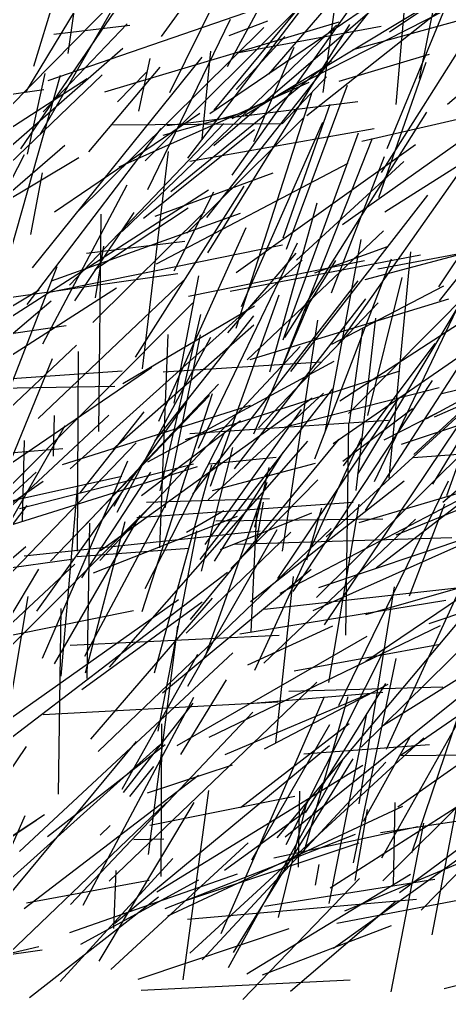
# Model space of a CAD drawing. Header units: metres. Extents: x 0 to 1019, y 0 to 619.
# Drawn here: x 284.2 to 320.4, y 0.2 to 82.6 of the extents above; entities that cross this region are included whole.
import ezdxf

# ---------------------------------------------------------------- set-up
doc = ezdxf.new("R2010")
doc.units = ezdxf.units.M

msp = doc.modelspace()

# ---------------------------------------------------------------- linework, layer by layer
at = {"color": 16}
for p, q in [((301.728, 78.679), (312.419, 98.535)), ((314.79, 10.162), (334.197, 29.49)), ((316.308, 20.703), (330.849, 20.863)), ((284.588, 7.837), (299.274, 19.048))]:
    msp.add_line(p, q, dxfattribs=at)
at = {"color": 223}
for p, q in [((296.875, 76.513), (306.392, 95.739)), ((308.404, 74.576), (326.348, 88.757))]:
    msp.add_line(p, q, dxfattribs=at)
at = {"color": 181}
msp.add_line((309.765, 76.514), (312.505, 96.1), dxfattribs=at)
at = {"color": 115}
for p, q in [((315.934, 75.491), (317.646, 95.068)), ((317.244, 12.505), (323.164, 30.005))]:
    msp.add_line(p, q, dxfattribs=at)
at = {"color": 8}
for p, q in [((300.602, 75.013), (316.876, 94.694)), ((302.11, 69.537), (315.819, 88.937))]:
    msp.add_line(p, q, dxfattribs=at)
at = {"color": 86}
for p, q in [((317.889, 77.679), (321.202, 94.152)), ((314.105, 43.765), (321.612, 59.501))]:
    msp.add_line(p, q, dxfattribs=at)
at = {"color": 67}
for p, q in [((284.723, 76.518), (294.868, 93.241)), ((311.685, 30.824), (311.934, 48.669))]:
    msp.add_line(p, q, dxfattribs=at)
at = {"color": 196}
msp.add_line((283.312, 75.219), (300.822, 92.994), dxfattribs=at)
at = {"color": 235}
for p, q in [((285.948, 72.961), (297.301, 92.727)), ((274.381, 62.187), (289.205, 71.041)), ((290.953, 37.115), (307.834, 55.126)), ((280.61, 36.277), (284.848, 41.743))]:
    msp.add_line(p, q, dxfattribs=at)
at = {"color": 244}
for p, q in [((285.409, 78.714), (289.261, 91.304)), ((298.797, 42.712), (312.738, 60.639))]:
    msp.add_line(p, q, dxfattribs=at)
at = {"color": 61}
msp.add_line((288.293, 79.785), (289.972, 91.37), dxfattribs=at)
at = {"color": 197}
for p, q in [((305.206, 78.058), (316.164, 90.771)), ((282.992, 61.531), (287.651, 77.948)), ((289.763, 27.677), (293.107, 40.39))]:
    msp.add_line(p, q, dxfattribs=at)
at = {"color": 171}
msp.add_line((294.774, 70.748), (314.178, 90.106), dxfattribs=at)
at = {"color": 217}
msp.add_line((296.154, 81.203), (302.812, 90.45), dxfattribs=at)
at = {"color": 60}
for p, q in [((298.38, 70.983), (312.436, 89.413)), ((306.881, 26.134), (319.852, 26.48)), ((302.813, 16.342), (311.971, 23.4)), ((318.955, 5.622), (321.547, 19.12))]:
    msp.add_line(p, q, dxfattribs=at)
at = {"color": 247}
for p, q in [((320.251, 75.527), (336.502, 89.41)), ((305.956, 35.618), (316.163, 50.78))]:
    msp.add_line(p, q, dxfattribs=at)
at = {"color": 105}
for p, q in [((284.319, 71.774), (295.246, 87.769)), ((298.183, 47.303), (316.161, 53.038))]:
    msp.add_line(p, q, dxfattribs=at)
at = {"color": 40}
for p, q in [((314.698, 69.764), (326.088, 87.777)), ((301.996, 36.457), (309.326, 43.91))]:
    msp.add_line(p, q, dxfattribs=at)
at = {"color": 3}
msp.add_line((300.223, 74.723), (317.729, 86.604), dxfattribs=at)
at = {"color": 59}
for p, q in [((303.205, 74.621), (322.464, 86.207)), ((315.345, 44.037), (317.154, 63.085)), ((289.32, 42.825), (294.712, 49.616)), ((279.422, 21.017), (297.581, 33.833))]:
    msp.add_line(p, q, dxfattribs=at)
at = {"color": 227}
for p, q in [((315.363, 81.616), (322.599, 86.45)), ((289.047, 37.46), (298.499, 38.166)), ((292.856, 17.868), (299.225, 29.224)), ((290.995, 14.003), (291.836, 14.806))]:
    msp.add_line(p, q, dxfattribs=at)
at = {"color": 6}
msp.add_line((300.58, 72.052), (316.104, 85.381), dxfattribs=at)
at = {"color": 170}
for p, q in [((315.16, 71.779), (320.586, 84.906)), ((314.384, 61.655), (325.069, 63.683))]:
    msp.add_line(p, q, dxfattribs=at)
at = {"color": 158}
for p, q in [((299.978, 65.994), (313.92, 83.631)), ((295.637, 66.101), (305.553, 69.734))]:
    msp.add_line(p, q, dxfattribs=at)
at = {"color": 1}
for p, q in [((302.106, 74.312), (320.101, 83.47)), ((319.846, 42.026), (339.022, 58.318))]:
    msp.add_line(p, q, dxfattribs=at)
at = {"color": 216}
for p, q in [((286.608, 77.518), (303.253, 83.247)), ((295.007, 45.41), (310.704, 53.881)), ((280.953, 43.601), (295.338, 53.381))]:
    msp.add_line(p, q, dxfattribs=at)
at = {"color": 149}
for p, q in [((291.372, 76.554), (311.128, 82.452)), ((301.871, 81.302), (305.126, 82.519)), ((312.318, 11.684), (315.936, 28.859)), ((296.687, 7.218), (316.482, 16.448))]:
    msp.add_line(p, q, dxfattribs=at)
at = {"color": 135}
for p, q in [((295.02, 68.346), (301.96, 82.666)), ((316.194, 9.194), (334.314, 22.588))]:
    msp.add_line(p, q, dxfattribs=at)
at = {"color": 200}
for p, q in [((312.311, 80.13), (322.307, 82.868)), ((289.838, 62.97), (298.132, 63.99)), ((309.224, 34.008), (321.856, 46.513)), ((314.602, 14.234), (330.605, 16.626))]:
    msp.add_line(p, q, dxfattribs=at)
at = {"color": 205}
for p, q in [((286.198, 74.886), (293.274, 82.273)), ((309.882, 31.705), (322.309, 50.204))]:
    msp.add_line(p, q, dxfattribs=at)
at = {"color": 221}
for p, q in [((287.078, 81.402), (293.479, 82.169)), ((289.688, 29.063), (296.618, 41.99)), ((316.064, 16.402), (334.137, 29.06))]:
    msp.add_line(p, q, dxfattribs=at)
at = {"color": 120}
for p, q in [((288.905, 66.303), (304.789, 81.967)), ((317.375, 45.784), (330.656, 46.788))]:
    msp.add_line(p, q, dxfattribs=at)
at = {"color": 251}
for p, q in [((292.859, 64.811), (310.912, 82.179)), ((275.072, 48.99), (292.377, 60.077)), ((287.491, 17.451), (287.701, 33.07)), ((267.274, 1.708), (286.116, 4.363))]:
    msp.add_line(p, q, dxfattribs=at)
at = {"color": 172}
for p, q in [((300.065, 63), (312.026, 82.236)), ((315.923, 39.268), (334.264, 46.769))]:
    msp.add_line(p, q, dxfattribs=at)
at = {"color": 62}
for p, q in [((302.671, 79.874), (314.673, 82.072)), ((299.834, 38.479), (307.942, 49.835)), ((298.544, 4.075), (318.255, 22.188))]:
    msp.add_line(p, q, dxfattribs=at)
at = {"color": 147}
for p, q in [((302.448, 76.755), (306.556, 81.226)), ((307.044, 53.01), (318.607, 67.864))]:
    msp.add_line(p, q, dxfattribs=at)
at = {"color": 136}
for p, q in [((280.946, 69.796), (292.908, 80.244)), ((281.555, 41.559), (298.793, 58.802)), ((300.446, 43.009), (309.134, 45.307))]:
    msp.add_line(p, q, dxfattribs=at)
at = {"color": 193}
msp.add_line((303.947, 72.372), (307.332, 80.321), dxfattribs=at)
at = {"color": 245}
msp.add_line((285.302, 61.743), (299.587, 79.477), dxfattribs=at)
at = {"color": 78}
for p, q in [((294.242, 74.944), (295.207, 79.367)), ((313.367, 32.565), (324.743, 35.836))]:
    msp.add_line(p, q, dxfattribs=at)
at = {"color": 116}
for p, q in [((296.938, 68.182), (310.466, 79.184)), ((286.15, 55.362), (293.27, 68.729))]:
    msp.add_line(p, q, dxfattribs=at)
at = {"color": 7}
for p, q in [((299.58, 72.611), (300.307, 79.967)), ((304.327, 48.279), (314.41, 58.809)), ((299.537, 36.226), (302.154, 46.624)), ((289.435, 35.658), (295.272, 44.559)), ((298.234, 31.014), (307.058, 39.515)), ((288.492, 8.157), (303.847, 24.36))]:
    msp.add_line(p, q, dxfattribs=at)
at = {"color": 212}
for p, q in [((311.133, 77.468), (318.743, 79.726)), ((284.853, 58.66), (296.138, 73.477)), ((300.19, 45.245), (305.81, 45.826))]:
    msp.add_line(p, q, dxfattribs=at)
at = {"color": 148}
for p, q in [((290.046, 71.515), (296.051, 78.631)), ((295.583, 27.659), (300.387, 45.156))]:
    msp.add_line(p, q, dxfattribs=at)
at = {"color": 186}
msp.add_line((314.453, 67.669), (318.446, 79.048), dxfattribs=at)
at = {"color": 214}
for p, q in [((275.088, 68.155), (289.91, 77.674)), ((280.486, 53.579), (286.861, 58.956)), ((280.719, 39.239), (299.185, 45.042))]:
    msp.add_line(p, q, dxfattribs=at)
at = {"color": 84}
for p, q in [((282.644, 69.825), (291.148, 77.974)), ((284.882, 71.312), (286.374, 78.104)), ((303.641, 54.04), (320.375, 59.13))]:
    msp.add_line(p, q, dxfattribs=at)
at = {"color": 87}
for p, q in [((292.446, 75.709), (294.894, 78.225)), ((273.273, 74.948), (286.249, 76.746)), ((288.459, 44.82), (308.013, 62.401)), ((300.084, 42.225), (309.815, 51.193)), ((304.122, 38.508), (304.755, 42.017))]:
    msp.add_line(p, q, dxfattribs=at)
at = {"color": 125}
for p, q in [((306.324, 73.855), (310.047, 77.828)), ((279.868, 46.63), (288.991, 55.235))]:
    msp.add_line(p, q, dxfattribs=at)
at = {"color": 157}
for p, q in [((292.587, 70.235), (308.596, 77.37)), ((279.195, 51.564), (292.239, 51.8)), ((285.667, 32.869), (298.281, 50.465)), ((301.185, 5.73), (309.884, 25.681)), ((304.204, 25.129), (314.791, 26.041)), ((314.723, 12.088), (322.71, 26.315))]:
    msp.add_line(p, q, dxfattribs=at)
at = {"color": 55}
for p, q in [((306.68, 63.321), (311.816, 77.116)), ((312.544, 43.009), (314.227, 57.501)), ((314.901, 47.275), (319.423, 49.58)), ((298.276, 39.496), (301.422, 41.324))]:
    msp.add_line(p, q, dxfattribs=at)
at = {"color": 69}
for p, q in [((302.449, 56.665), (308.81, 76.435)), ((298.536, 47.799), (315.275, 48.929))]:
    msp.add_line(p, q, dxfattribs=at)
at = {"color": 22}
for p, q in [((296.61, 73.738), (312.698, 75.737)), ((290.904, 3.4), (298.918, 16.766))]:
    msp.add_line(p, q, dxfattribs=at)
at = {"color": 23}
for p, q in [((306.399, 64.278), (310.363, 75.515)), ((313.383, 28.637), (322.3, 34.693))]:
    msp.add_line(p, q, dxfattribs=at)
at = {"color": 2}
msp.add_line((287.154, 66.469), (299.383, 74.775), dxfattribs=at)
at = {"color": 184}
msp.add_line((296.313, 72.899), (302.545, 74.67), dxfattribs=at)
at = {"color": 51}
for p, q in [((298.303, 64.651), (308.145, 74.399)), ((311.091, 24.927), (320.333, 43.829)), ((309.415, 34.857), (323.406, 39.544))]:
    msp.add_line(p, q, dxfattribs=at)
at = {"color": 240}
for p, q in [((306.559, 55.882), (318.511, 74.838)), ((298.429, 59.362), (313.256, 62.357))]:
    msp.add_line(p, q, dxfattribs=at)
at = {"color": 124}
for p, q in [((313.039, 72.393), (322.078, 74.495)), ((302.439, 61.351), (317.56, 72.113)), ((296.014, 38.197), (296.726, 56.147))]:
    msp.add_line(p, q, dxfattribs=at)
at = {"color": 208}
for p, q in [((319.567, 58.981), (331.875, 74.439)), ((304.01, 27.897), (312.998, 47.452))]:
    msp.add_line(p, q, dxfattribs=at)
at = {"color": 161}
for p, q in [((288.405, 60.3), (301.403, 73.906)), ((290.211, 22.077), (300.442, 33.937))]:
    msp.add_line(p, q, dxfattribs=at)
at = {"color": 114}
msp.add_line((292.058, 73.789), (306.306, 73.894), dxfattribs=at)
at = {"color": 126}
for p, q in [((298.534, 70.721), (314.07, 73.466)), ((310.481, 59.655), (314.945, 71.119)), ((311.985, 48.744), (313.109, 56.615)), ((301.139, 38.035), (308.817, 41.117)), ((289.889, 27.193), (290.118, 40.273))]:
    msp.add_line(p, q, dxfattribs=at)
at = {"color": 199}
msp.add_line((302.897, 58.496), (309.735, 74.003), dxfattribs=at)
at = {"color": 226}
for p, q in [((294.645, 65.936), (303.995, 73.374)), ((304.834, 33.021), (323.379, 35.078))]:
    msp.add_line(p, q, dxfattribs=at)
at = {"color": 156}
for p, q in [((306.412, 55.684), (312.765, 73.105)), ((287.833, 45.205), (303.657, 50.183))]:
    msp.add_line(p, q, dxfattribs=at)
at = {"color": 201}
for p, q in [((306.445, 53.687), (313.935, 72.65)), ((301.797, 2.879), (311.42, 20.347))]:
    msp.add_line(p, q, dxfattribs=at)
at = {"color": 73}
msp.add_line((311.048, 55.265), (323.193, 72.562), dxfattribs=at)
at = {"color": 89}
msp.add_line((311.396, 65.392), (321.83, 72.777), dxfattribs=at)
at = {"color": 191}
for p, q in [((319.521, 60.155), (327.882, 72.716)), ((299.266, 46.56), (307.627, 63.844)), ((308.177, 12.626), (311.894, 25.688))]:
    msp.add_line(p, q, dxfattribs=at)
at = {"color": 242}
msp.add_line((268.265, 55.161), (288.023, 72.068), dxfattribs=at)
at = {"color": 118}
for p, q in [((314.967, 66.452), (324.594, 72.533)), ((296.23, 25.976), (308.757, 36.397))]:
    msp.add_line(p, q, dxfattribs=at)
at = {"color": 137}
msp.add_line((279.989, 62.303), (284.606, 71.271), dxfattribs=at)
at = {"color": 109}
for p, q in [((294.553, 53.26), (296.743, 71.549)), ((310.611, 46.97), (327.159, 58.384)), ((303.642, 33.673), (316.589, 43.814)), ((308.401, 37.167), (309.668, 41.56)), ((282.32, 9.309), (296.027, 21.6))]:
    msp.add_line(p, q, dxfattribs=at)
at = {"color": 39}
for p, q in [((295.729, 62.082), (311.881, 70.549)), ((282.658, 3.439), (296.61, 16.774))]:
    msp.add_line(p, q, dxfattribs=at)
at = {"color": 129}
msp.add_line((307.527, 62.394), (316.572, 70.688), dxfattribs=at)
at = {"color": 82}
for p, q in [((285.163, 64.557), (286.149, 69.751)), ((295.924, 48.843), (303.289, 65.148))]:
    msp.add_line(p, q, dxfattribs=at)
at = {"color": 255}
msp.add_line((293.982, 54.238), (303.134, 68.62), dxfattribs=at)
at = {"color": 29}
for p, q in [((280.941, 56.009), (300.115, 68.303)), ((290.874, 47.973), (291.068, 66.257)), ((308.296, 15.898), (315.049, 26.767))]:
    msp.add_line(p, q, dxfattribs=at)
at = {"color": 50}
msp.add_line((297.231, 61.484), (300.561, 68.139), dxfattribs=at)
at = {"color": 241}
for p, q in [((305.298, 52.997), (309.269, 67.213)), ((283.648, 30.87), (293.814, 32.914))]:
    msp.add_line(p, q, dxfattribs=at)
at = {"color": 146}
for p, q in [((286.903, 60.651), (302.803, 66.34)), ((279.17, 52.125), (292.859, 53.08)), ((306.162, 34.376), (325.044, 44.212)), ((295.189, 14.848), (307.385, 17.279))]:
    msp.add_line(p, q, dxfattribs=at)
at = {"color": 183}
for p, q in [((288.862, 58.957), (293.844, 66.401)), ((270.634, 19.804), (288.854, 36.818))]:
    msp.add_line(p, q, dxfattribs=at)
at = {"color": 180}
for p, q in [((290.37, 57.135), (299.789, 66.459)), ((292.166, 41.691), (292.995, 43.151))]:
    msp.add_line(p, q, dxfattribs=at)
at = {"color": 4}
for p, q in [((290.549, 61.593), (298.392, 66.782)), ((313.172, 15.179), (317.11, 22.278))]:
    msp.add_line(p, q, dxfattribs=at)
at = {"color": 10}
for p, q in [((311.913, 49.476), (327.913, 65.617)), ((297.774, 20.802), (301.621, 27.09))]:
    msp.add_line(p, q, dxfattribs=at)
at = {"color": 88}
for p, q in [((303.363, 54.006), (314.862, 64.851)), ((304.017, 39.93), (305.23, 44.94)), ((312.81, 40.315), (326.314, 44.314)), ((275.604, 30.436), (284.724, 38.308))]:
    msp.add_line(p, q, dxfattribs=at)
at = {"color": 102}
for p, q in [((286.441, 59.645), (306.361, 63.689)), ((310.517, 55.334), (319.934, 60.246)), ((293.833, 13.647), (296.368, 13.7))]:
    msp.add_line(p, q, dxfattribs=at)
at = {"color": 27}
msp.add_line((290.599, 59.209), (291.295, 63.572), dxfattribs=at)
at = {"color": 43}
for p, q in [((309.084, 61.316), (315.194, 63.533)), ((299.581, 3.519), (315.067, 20.137))]:
    msp.add_line(p, q, dxfattribs=at)
at = {"color": 246}
for p, q in [((309.97, 48.069), (312.977, 64.134)), ((278.336, 55.391), (285.841, 59.899)), ((287.152, 28.424), (294.357, 40.905))]:
    msp.add_line(p, q, dxfattribs=at)
at = {"color": 36}
for p, q in [((301.735, 56.265), (307.497, 62.99)), ((291.886, 2.688), (303.452, 13.352))]:
    msp.add_line(p, q, dxfattribs=at)
at = {"color": 54}
msp.add_line((301.951, 59.778), (317.977, 62.839), dxfattribs=at)
at = {"color": 209}
for p, q in [((313.317, 60.753), (323.382, 63.439)), ((294.89, 42.014), (305.269, 42.33))]:
    msp.add_line(p, q, dxfattribs=at)
at = {"color": 140}
for p, q in [((281.931, 47.967), (287.384, 61.86)), ((320.203, 42.591), (325.577, 57.688)), ((284.449, 40.393), (284.628, 47.222))]:
    msp.add_line(p, q, dxfattribs=at)
at = {"color": 132}
for p, q in [((308.235, 58.158), (310.845, 62.367)), ((314.246, 36.509), (325.559, 45.221))]:
    msp.add_line(p, q, dxfattribs=at)
at = {"color": 68}
for p, q in [((309.063, 45.676), (315.52, 62.492)), ((294.073, 40.733), (312.31, 42.02)), ((289.377, 4.825), (299.3, 10.243))]:
    msp.add_line(p, q, dxfattribs=at)
at = {"color": 233}
msp.add_line((317.426, 46.03), (334.944, 62.286), dxfattribs=at)
at = {"color": 179}
msp.add_line((282.326, 59.122), (297.529, 61.283), dxfattribs=at)
at = {"color": 236}
msp.add_line((297.224, 50.359), (299.291, 61.067), dxfattribs=at)
at = {"color": 211}
for p, q in [((313.346, 41.314), (326.149, 61.115)), ((285.053, 0.352), (295.906, 8.811))]:
    msp.add_line(p, q, dxfattribs=at)
at = {"color": 83}
for p, q in [((285.78, 49.059), (298.004, 60.682)), ((312.805, 16.631), (315.778, 34.895)), ((294.196, 1.881), (306.902, 6.147))]:
    msp.add_line(p, q, dxfattribs=at)
at = {"color": 32}
for p, q in [((313.534, 49.309), (316.429, 60.927)), ((311.494, 45.089), (319.199, 55.382))]:
    msp.add_line(p, q, dxfattribs=at)
at = {"color": 127}
for p, q in [((300.277, 43.363), (306.07, 59.466)), ((292.133, 6.153), (292.353, 11.024))]:
    msp.add_line(p, q, dxfattribs=at)
at = {"color": 48}
msp.add_line((311.188, 50.553), (325.647, 59.945), dxfattribs=at)
at = {"color": 119}
for p, q in [((312.703, 44.393), (321.834, 59.574)), ((295.605, 47.167), (303.935, 57.699)), ((294.481, 42.584), (302.808, 48.903))]:
    msp.add_line(p, q, dxfattribs=at)
at = {"color": 249}
for p, q in [((319.014, 43.545), (329.077, 60.104)), ((303.024, 0.185), (312.832, 10.355))]:
    msp.add_line(p, q, dxfattribs=at)
at = {"color": 153}
msp.add_line((292.894, 52.026), (303.994, 58.541), dxfattribs=at)
at = {"color": 15}
msp.add_line((302.313, 44.825), (313.371, 59.133), dxfattribs=at)
at = {"color": 152}
for p, q in [((303.938, 47.77), (308.755, 59.15)), ((302.27, 38.503), (320.606, 39.056)), ((296.478, 7.828), (312.501, 14.085))]:
    msp.add_line(p, q, dxfattribs=at)
at = {"color": 18}
for p, q in [((296.057, 42.991), (299.461, 57.825)), ((310.279, 8.264), (313.448, 24.226))]:
    msp.add_line(p, q, dxfattribs=at)
at = {"color": 160}
for p, q in [((278.093, 55.407), (288.132, 56.908)), ((299.885, 29.165), (305.05, 43.711))]:
    msp.add_line(p, q, dxfattribs=at)
at = {"color": 139}
msp.add_line((292.066, 46.481), (303.949, 56.938), dxfattribs=at)
at = {"color": 229}
msp.add_line((306.362, 37.9), (309.318, 57.355), dxfattribs=at)
at = {"color": 177}
for p, q in [((296.466, 41.552), (299.437, 56.11)), ((303.759, 11.934), (310.328, 23.326))]:
    msp.add_line(p, q, dxfattribs=at)
at = {"color": 224}
msp.add_line((292.428, 41.175), (300.326, 55.923), dxfattribs=at)
at = {"color": 142}
msp.add_line((310.022, 39.107), (328.235, 55.756), dxfattribs=at)
at = {"color": 19}
msp.add_line((319.167, 49.221), (332.99, 55.314), dxfattribs=at)
at = {"color": 122}
for p, q in [((289.095, 37.901), (289.164, 54.706)), ((310.933, 6.613), (326.381, 9.539))]:
    msp.add_line(p, q, dxfattribs=at)
at = {"color": 128}
for p, q in [((319.785, 51.18), (336.601, 55.199)), ((296.301, 52.99), (309.666, 53.845)), ((295.869, 22.764), (299.143, 39.628))]:
    msp.add_line(p, q, dxfattribs=at)
at = {"color": 248}
msp.add_line((280.7, 38.914), (286.99, 54.104), dxfattribs=at)
at = {"color": 151}
for p, q in [((316.368, 46.909), (336.181, 53.438)), ((287.048, 45.906), (287.159, 49.309)), ((314.855, 23.249), (323.157, 28.422))]:
    msp.add_line(p, q, dxfattribs=at)
at = {"color": 31}
msp.add_line((289.791, 40.151), (300.953, 51.962), dxfattribs=at)
at = {"color": 65}
for p, q in [((307.245, 34.5), (319, 52.262)), ((275.005, 27.27), (294.036, 47.008)), ((283.156, 23.516), (284.925, 34.101))]:
    msp.add_line(p, q, dxfattribs=at)
at = {"color": 228}
for p, q in [((294.533, 32.816), (300.468, 51.184)), ((274.517, 17.478), (285.829, 36.397)), ((306.572, 13.859), (324.179, 28.014))]:
    msp.add_line(p, q, dxfattribs=at)
at = {"color": 198}
for p, q in [((299.405, 37.198), (310.577, 51.571)), ((318.503, 49.073), (322.939, 51.482))]:
    msp.add_line(p, q, dxfattribs=at)
at = {"color": 9}
msp.add_line((306.38, 48.299), (319.557, 51.667), dxfattribs=at)
at = {"color": 133}
msp.add_line((286.816, 37.06), (300.216, 51.012), dxfattribs=at)
at = {"color": 174}
for p, q in [((291.021, 37.959), (308.855, 50.812)), ((289.566, 8.106), (298.885, 25.616))]:
    msp.add_line(p, q, dxfattribs=at)
at = {"color": 231}
for p, q in [((311.425, 45.488), (317.303, 49.9)), ((319.955, 1.108), (334.217, 4.756))]:
    msp.add_line(p, q, dxfattribs=at)
at = {"color": 38}
msp.add_line((278.174, 36.716), (291.719, 49.346), dxfattribs=at)
at = {"color": 106}
msp.add_line((280.521, 35.351), (288.053, 48.48), dxfattribs=at)
at = {"color": 35}
msp.add_line((294.778, 34.776), (301.454, 47.865), dxfattribs=at)
at = {"color": 45}
msp.add_line((291.775, 28.131), (308.478, 47.161), dxfattribs=at)
at = {"color": 225}
msp.add_line((298.611, 32.165), (311.135, 47.343), dxfattribs=at)
at = {"color": 24}
msp.add_line((273.385, 45.379), (287.854, 46.537), dxfattribs=at)
at = {"color": 250}
for p, q in [((300.632, 37.063), (306.401, 46.205)), ((284.212, 41.496), (298.851, 45.24)), ((284.189, 12.633), (302.164, 29.337))]:
    msp.add_line(p, q, dxfattribs=at)
at = {"color": 76}
msp.add_line((286.14, 28.9), (293.337, 45.517), dxfattribs=at)
at = {"color": 57}
for p, q in [((274.164, 34.021), (285.607, 44.555)), ((286.19, 24.146), (305.984, 25.226))]:
    msp.add_line(p, q, dxfattribs=at)
at = {"color": 163}
msp.add_line((273.336, 39.899), (292.804, 44.204), dxfattribs=at)
at = {"color": 64}
msp.add_line((277.945, 38.075), (286.18, 43.802), dxfattribs=at)
at = {"color": 253}
msp.add_line((287.699, 27.398), (289.091, 43.235), dxfattribs=at)
at = {"color": 72}
for p, q in [((282.49, 28.962), (295.505, 41.964)), ((310.244, 26.861), (312.814, 41.872))]:
    msp.add_line(p, q, dxfattribs=at)
at = {"color": 155}
for p, q in [((317.062, 34.156), (320.034, 41.877)), ((297.985, 1.818), (300.137, 17.77))]:
    msp.add_line(p, q, dxfattribs=at)
at = {"color": 97}
for p, q in [((290.441, 36.07), (302.552, 40.848)), ((293.496, 17.273), (295.526, 19.777)), ((301.458, 11.059), (308.31, 16.02))]:
    msp.add_line(p, q, dxfattribs=at)
at = {"color": 165}
msp.add_line((300.742, 40.46), (314.794, 40.634), dxfattribs=at)
at = {"color": 219}
for p, q in [((303.719, 31.12), (304.176, 41.221)), ((298.387, 26.539), (305.901, 39.714))]:
    msp.add_line(p, q, dxfattribs=at)
at = {"color": 215}
msp.add_line((304.777, 28.491), (317.553, 40.593), dxfattribs=at)
at = {"color": 12}
msp.add_line((308.922, 32.924), (326.897, 40.912), dxfattribs=at)
at = {"color": 204}
msp.add_line((284.578, 37.516), (304.469, 39.612), dxfattribs=at)
at = {"color": 99}
msp.add_line((290.819, 21.036), (310.461, 39.806), dxfattribs=at)
at = {"color": 138}
for p, q in [((275.999, 35.486), (288.787, 37.247)), ((315.69, 9.803), (315.836, 16.748))]:
    msp.add_line(p, q, dxfattribs=at)
at = {"color": 111}
msp.add_line((318.715, 31.824), (334.921, 37.278), dxfattribs=at)
at = {"color": 123}
for p, q in [((282.028, 21.106), (301.73, 36.135)), ((286.567, 13.886), (296.476, 21.624))]:
    msp.add_line(p, q, dxfattribs=at)
at = {"color": 5}
msp.add_line((305.778, 21.768), (307.28, 35.779), dxfattribs=at)
at = {"color": 159}
for p, q in [((315.109, 21.242), (321.959, 36.154)), ((306.668, 13.215), (315.027, 29.794)), ((312.463, 10.196), (313.501, 16.159))]:
    msp.add_line(p, q, dxfattribs=at)
at = {"color": 101}
msp.add_line((312.975, 21.398), (326.613, 34.865), dxfattribs=at)
at = {"color": 188}
msp.add_line((289.462, 26.25), (299.585, 33.633), dxfattribs=at)
at = {"color": 52}
for p, q in [((302.753, 30.956), (320.117, 33.778)), ((311.594, 7.64), (329.803, 15.221)), ((287.631, 1.687), (297.121, 12.05))]:
    msp.add_line(p, q, dxfattribs=at)
at = {"color": 130}
msp.add_line((305.909, 13.773), (321.378, 32.184), dxfattribs=at)
at = {"color": 190}
msp.add_line((316.349, 20.772), (333.206, 32.347), dxfattribs=at)
at = {"color": 121}
msp.add_line((295.064, 12.392), (297.526, 31.6), dxfattribs=at)
at = {"color": 21}
msp.add_line((300.164, 22.256), (319.648, 31.658), dxfattribs=at)
at = {"color": 104}
msp.add_line((303.437, 28.33), (310.597, 31.628), dxfattribs=at)
at = {"color": 77}
for p, q in [((288.474, 29.996), (306.068, 30.847)), ((318.024, 7.694), (332.032, 21.974))]:
    msp.add_line(p, q, dxfattribs=at)
at = {"color": 131}
msp.add_line((297.479, 21.554), (313.476, 30.754), dxfattribs=at)
at = {"color": 79}
msp.add_line((307.348, 27.847), (319.64, 30.079), dxfattribs=at)
at = {"color": 189}
msp.add_line((291.752, 10.131), (309.25, 26.889), dxfattribs=at)
at = {"color": 93}
msp.add_line((304.827, 21.27), (315.248, 26.724), dxfattribs=at)
at = {"color": 230}
msp.add_line((301.535, 20.796), (313.614, 25.911), dxfattribs=at)
at = {"color": 63}
msp.add_line((292.959, 17.596), (298.833, 25.116), dxfattribs=at)
at = {"color": 91}
for p, q in [((296.126, 10.537), (296.193, 23.365)), ((307.686, 11.318), (307.813, 17.719))]:
    msp.add_line(p, q, dxfattribs=at)
at = {"color": 42}
for p, q in [((276.849, 9.707), (284.777, 21.47)), ((306.018, 7.068), (308.46, 16.94)), ((294.46, 0.964), (312.063, 1.843))]:
    msp.add_line(p, q, dxfattribs=at)
at = {"color": 232}
msp.add_line((279.135, 3.93), (294.054, 21.9), dxfattribs=at)
at = {"color": 17}
msp.add_line((292.237, 6.605), (310.299, 21.548), dxfattribs=at)
at = {"color": 49}
msp.add_line((308.162, 20.859), (318.731, 21.63), dxfattribs=at)
at = {"color": 176}
msp.add_line((310.365, 9.584), (328.849, 21.401), dxfattribs=at)
at = {"color": 162}
msp.add_line((294.99, 17.569), (302.14, 19.924), dxfattribs=at)
at = {"color": 110}
for p, q in [((295.765, 9.227), (313.123, 19.905)), ((303.337, 2.348), (317.134, 10.718))]:
    msp.add_line(p, q, dxfattribs=at)
at = {"color": 95}
msp.add_line((302.215, 4.135), (312.313, 20.439), dxfattribs=at)
at = {"color": 145}
msp.add_line((310.658, 4.502), (328.039, 16.957), dxfattribs=at)
at = {"color": 166}
msp.add_line((270.365, 5.28), (286.294, 15.731), dxfattribs=at)
at = {"color": 96}
msp.add_line((276.393, 9.134), (285.608, 15.266), dxfattribs=at)
at = {"color": 182}
msp.add_line((280.694, 6.6), (284.665, 15.655), dxfattribs=at)
at = {"color": 74}
for p, q in [((315.495, 0.826), (318.248, 15.027)), ((298.346, 6.925), (317.625, 8.627))]:
    msp.add_line(p, q, dxfattribs=at)
at = {"color": 44}
msp.add_line((305.622, 12.099), (317.761, 14.727), dxfattribs=at)
at = {"color": 178}
msp.add_line((298.208, 8.499), (312.809, 13.359), dxfattribs=at)
at = {"color": 169}
msp.add_line((309.124, 9.798), (309.431, 11.544), dxfattribs=at)
at = {"color": 239}
msp.add_line((288.442, 5.82), (302.56, 10.763), dxfattribs=at)
at = {"color": 25}
msp.add_line((284.796, 8.307), (295.119, 10.216), dxfattribs=at)
at = {"color": 173}
msp.add_line((304.845, 8.018), (319.184, 10.301), dxfattribs=at)
at = {"color": 194}
msp.add_line((307.022, 0.89), (315.891, 8.461), dxfattribs=at)
at = {"color": 71}
msp.add_line((304.68, 2.263), (315.522, 6.412), dxfattribs=at)
at = {"color": 90}
msp.add_line((276.329, 2.42), (285.829, 4.649), dxfattribs=at)

doc.saveas('drawing.dxf')
